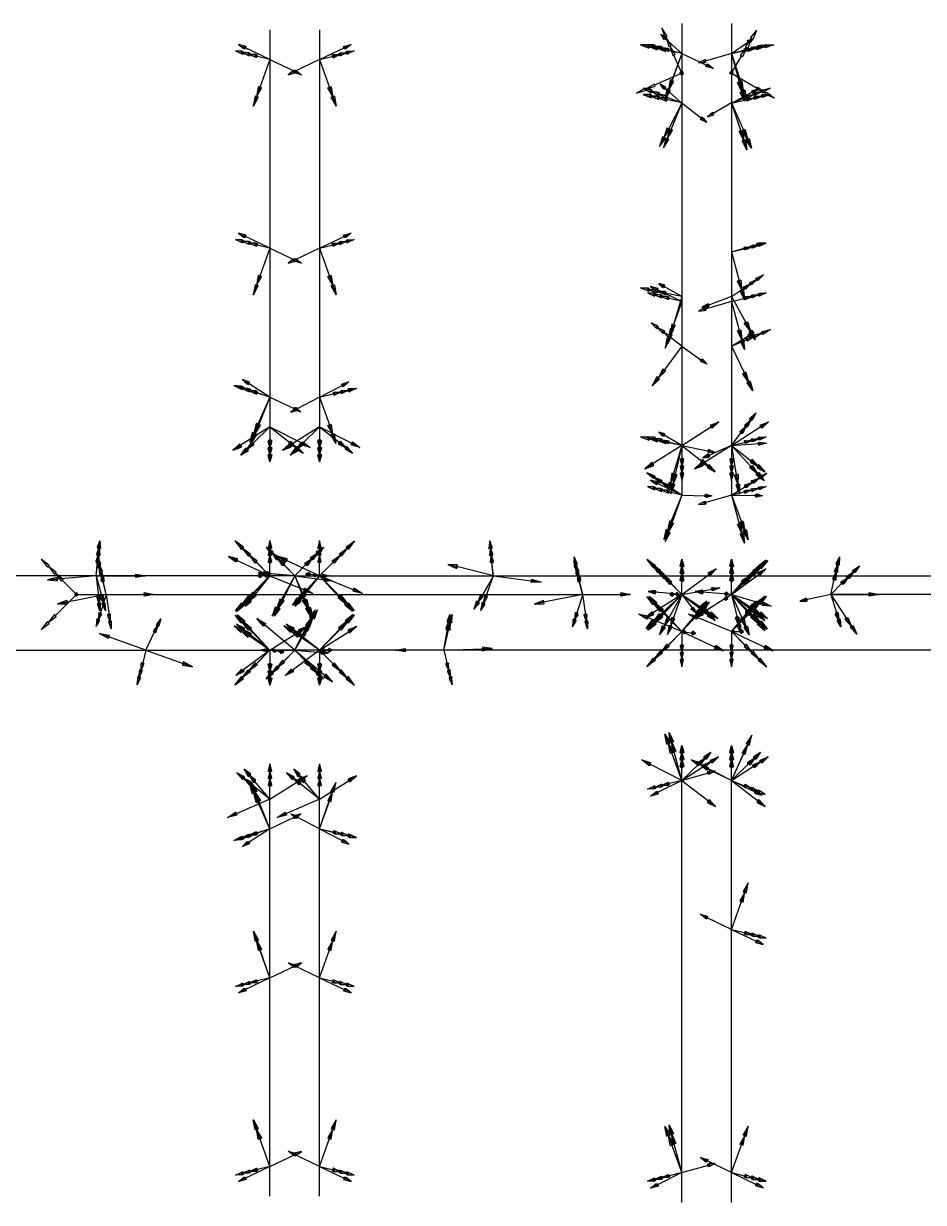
# Model space of a CAD drawing. Header units: millimetres. Extents: x -8665 to 13, y -124 to 125.
# Drawn here: x -3362.6 to -3181.4, y -118.8 to 118.8 of the extents above; entities that cross this region are included whole.
import ezdxf

# ---------------------------------------------------------------- set-up
doc = ezdxf.new("R2010")
doc.units = ezdxf.units.MM
for name, color, linetype in [('AutoDetect_141_122', 1, 'Continuous'), ('AutoDetect_142_123', 1, 'Continuous'), ('AutoDetect_143_157', 1, 'Continuous'), ('AutoDetect_144_158', 1, 'Continuous'), ('AutoDetect_145_178', 1, 'Continuous'), ('AutoDetect_146_179', 1, 'Continuous'), ('AutoDetect_151_140', 1, 'Continuous'), ('AutoDetect_152_141', 1, 'Continuous'), ('AutoDetect_153_146', 1, 'Continuous'), ('AutoDetect_154_147', 1, 'Continuous'), ('AutoDetect_155_167', 1, 'Continuous'), ('AutoDetect_156_166', 1, 'Continuous'), ('AutoDetect_17_125', 1, 'Continuous'), ('AutoDetect_17_133', 1, 'Continuous'), ('AutoDetect_18_137', 1, 'Continuous'), ('AutoDetect_18_174', 1, 'Continuous'), ('AutoDetect_241_180', 1, 'Continuous'), ('AutoDetect_242_181', 1, 'Continuous'), ('AutoDetect_244_168', 1, 'Continuous'), ('AutoDetect_245_169', 1, 'Continuous'), ('AutoDetect_281_126', 1, 'Continuous'), ('AutoDetect_282_127', 1, 'Continuous'), ('AutoDetect_285_121', 1, 'Continuous'), ('AutoDetect_289_124', 1, 'Continuous'), ('AutoDetect_289_132', 1, 'Continuous'), ('AutoDetect_290_136', 1, 'Continuous'), ('AutoDetect_290_154', 1, 'Continuous'), ('AutoDetect_291_128', 1, 'Continuous'), ('AutoDetect_292_129', 1, 'Continuous'), ('AutoDetect_295_138', 1, 'Continuous'), ('AutoDetect_296_139', 1, 'Continuous'), ('AutoDetect_339_159', 1, 'Continuous'), ('AutoDetect_340_160', 1, 'Continuous'), ('AutoDetect_342_148', 1, 'Continuous'), ('AutoDetect_343_149', 1, 'Continuous'), ('AutoDetect_375_176', 1, 'Continuous'), ('AutoDetect_376_156', 1, 'Continuous'), ('AutoDetect_379_175', 1, 'Continuous'), ('AutoDetect_380_155', 1, 'Continuous'), ('KNOTENBLECH_ID_GUID_6B7FED3A_8994_4ed4_AF79_758A89B35B66', 1, 'Continuous')]:
    doc.layers.add(name, color=color, linetype=linetype)

# ---------------------------------------------------------------- blocks, each defined once
blk = doc.blocks.new('Kontrollpunkt')
at = {"color": 0}
for q in [(0, 6), (8, 0), (0, 0, 4)]:
    blk.add_line((0, 0), q, dxfattribs=at)
for points in [[(0.25, 8, -0.25), (-0.25, 8, -0.25), (-0.25, 8, 0.25), (0, 10, 0), (-0.25, 8, -0.25), (0.25, 8, 0.25), (0, 10, 0), (0.25, 8, -0.25), (0.25, 8, 0.25), (-0.25, 8, 0.25)], [(0.25, 6, -0.25), (-0.25, 6, -0.25), (-0.25, 6, 0.25), (0, 8, 0), (-0.25, 6, -0.25), (0.25, 6, 0.25), (0, 8, 0), (0.25, 6, -0.25), (0.25, 6, 0.25), (-0.25, 6, 0.25)], [(0.25, 0.25, 4), (-0.25, 0.25, 4), (-0.25, -0.25, 4), (0, 0, 6), (-0.25, 0.25, 4), (0.25, -0.25, 4), (0, 0, 6), (0.25, 0.25, 4), (0.25, -0.25, 4), (-0.25, -0.25, 4)], [(0.25, 0.25, 6), (-0.25, 0.25, 6), (-0.25, -0.25, 6), (0, 0, 8), (-0.25, 0.25, 6), (0.25, -0.25, 6), (0, 0, 8), (0.25, 0.25, 6), (0.25, -0.25, 6), (-0.25, -0.25, 6)], [(0.25, 0.25, 8), (-0.25, 0.25, 8), (-0.25, -0.25, 8), (0, 0, 10), (-0.25, 0.25, 8), (0.25, -0.25, 8), (0, 0, 10), (0.25, 0.25, 8), (0.25, -0.25, 8), (-0.25, -0.25, 8)], [(8, 0.25, -0.25), (8, 0.25, 0.25), (8, -0.25, 0.25), (10, 0, 0), (8, 0.25, 0.25), (8, -0.25, -0.25), (10, 0, 0), (8, 0.25, -0.25), (8, -0.25, -0.25), (8, -0.25, 0.25)]]:
    blk.add_polyline3d(points, dxfattribs=at)

msp = doc.modelspace()

# ---------------------------------------------------------------- linework, layer by layer
at = {"layer": 'AutoDetect_141_122', "color": 1}
msp.add_line((-3220, 3.75, -325), (-3220, 3.75, -407.5), dxfattribs=at)
at = {"layer": 'AutoDetect_142_123', "color": 1}
msp.add_line((-3230, 3.75, -325), (-3230, 3.75, -407.5), dxfattribs=at)
at = {"layer": 'AutoDetect_143_157', "color": 1}
msp.add_line((-3220, 118.75, -232.5), (-3220, 33.75, -232.5), dxfattribs=at)
at = {"layer": 'AutoDetect_144_158', "color": 1}
msp.add_line((-3230, 118.75, -232.5), (-3230, 33.75, -232.5), dxfattribs=at)
at = {"layer": 'AutoDetect_145_178', "color": 1}
msp.add_line((-3220, 118.75, -437.5), (-3220, 33.75, -437.5), dxfattribs=at)
at = {"layer": 'AutoDetect_146_179', "color": 1}
msp.add_line((-3230, 118.75, -437.5), (-3230, 33.75, -437.5), dxfattribs=at)
at = {"layer": 'AutoDetect_151_140', "color": 1}
msp.add_line((-3220, -3.75, -262.5), (-3220, -3.75, -407.5), dxfattribs=at)
at = {"layer": 'AutoDetect_152_141', "color": 1}
msp.add_line((-3230, -3.75, -262.5), (-3230, -3.75, -407.5), dxfattribs=at)
at = {"layer": 'AutoDetect_153_146', "color": 1}
msp.add_line((-3220, -118.75, -232.5), (-3220, -33.75, -232.5), dxfattribs=at)
at = {"layer": 'AutoDetect_154_147', "color": 1}
msp.add_line((-3230, -118.75, -232.5), (-3230, -33.75, -232.5), dxfattribs=at)
at = {"layer": 'AutoDetect_155_167', "color": 1}
msp.add_line((-3230, -118.75, -437.5), (-3230, -33.75, -437.5), dxfattribs=at)
at = {"layer": 'AutoDetect_156_166', "color": 1}
msp.add_line((-3220, -118.75, -437.5), (-3220, -33.75, -437.5), dxfattribs=at)
at = {"layer": 'AutoDetect_17_125', "color": 1}
msp.add_line((-3308, 7.5, -220), (-3070, 7.5, -220), dxfattribs=at)
at = {"layer": 'AutoDetect_17_133', "color": 1}
msp.add_line((-3308, 7.5, -220), (-3480, 7.5, -220), dxfattribs=at)
at = {"layer": 'AutoDetect_18_137', "color": 1}
msp.add_line((-3070, -7.5, -220), (-3308, -7.5, -220), dxfattribs=at)
at = {"layer": 'AutoDetect_18_174', "color": 1}
msp.add_line((-3495, -7.5, -220), (-3308, -7.5, -220), dxfattribs=at)
at = {"layer": 'AutoDetect_241_180', "color": 1}
msp.add_line((-3303, 117.5, -220), (-3303, 37.5, -220), dxfattribs=at)
at = {"layer": 'AutoDetect_242_181', "color": 1}
msp.add_line((-3313, 117.5, -220), (-3313, 37.5, -220), dxfattribs=at)
at = {"layer": 'AutoDetect_244_168', "color": 1}
msp.add_line((-3303, -117.5, -220), (-3303, -37.5, -220), dxfattribs=at)
at = {"layer": 'AutoDetect_245_169', "color": 1}
msp.add_line((-3313, -117.5, -220), (-3313, -37.5, -220), dxfattribs=at)
at = {"layer": 'AutoDetect_281_126', "color": 1}
msp.add_line((-3352, 3.75, -315), (-3250, 3.75, -315), dxfattribs=at)
at = {"layer": 'AutoDetect_282_127', "color": 1}
msp.add_line((-3352, 3.75, -325), (-3250, 3.75, -325), dxfattribs=at)
at = {"layer": 'AutoDetect_285_121', "color": 1}
msp.add_line((-3095, 3.75, -325), (-3200, 3.75, -325), dxfattribs=at)
at = {"layer": 'AutoDetect_289_124', "color": 1}
msp.add_line((-3308, 7.5, -35), (-3070, 7.5, -35), dxfattribs=at)
at = {"layer": 'AutoDetect_289_132', "color": 1}
msp.add_line((-3308, 7.5, -35), (-3480, 7.5, -35), dxfattribs=at)
at = {"layer": 'AutoDetect_290_136', "color": 1}
msp.add_line((-3070, -7.5, -35), (-3308, -7.5, -35), dxfattribs=at)
at = {"layer": 'AutoDetect_290_154', "color": 1}
msp.add_line((-3495, -7.5, -35), (-3308, -7.5, -35), dxfattribs=at)
at = {"layer": 'AutoDetect_291_128', "color": 1}
msp.add_line((-3303, 7.5, -65), (-3303, 7.5, -190), dxfattribs=at)
at = {"layer": 'AutoDetect_292_129', "color": 1}
msp.add_line((-3313, 7.5, -65), (-3313, 7.5, -190), dxfattribs=at)
at = {"layer": 'AutoDetect_295_138', "color": 1}
msp.add_line((-3303, -7.49, -65), (-3303, -7.5, -190), dxfattribs=at)
at = {"layer": 'AutoDetect_296_139', "color": 1}
msp.add_line((-3313, -7.49, -65), (-3313, -7.5, -190), dxfattribs=at)
at = {"layer": 'AutoDetect_339_159', "color": 1}
msp.add_line((-3303, 117.5, -35), (-3303, 37.5, -35), dxfattribs=at)
at = {"layer": 'AutoDetect_340_160', "color": 1}
msp.add_line((-3313, 117.5, -35), (-3313, 37.5, -35), dxfattribs=at)
at = {"layer": 'AutoDetect_342_148', "color": 1}
msp.add_line((-3303, -117.49, -35), (-3303, -37.49, -35), dxfattribs=at)
at = {"layer": 'AutoDetect_343_149', "color": 1}
msp.add_line((-3313, -117.49, -35), (-3313, -37.49, -35), dxfattribs=at)
at = {"layer": 'AutoDetect_375_176', "color": 1}
msp.add_line((-3230, 108.75, -315), (-3230, 23.75, -315), dxfattribs=at)
at = {"layer": 'AutoDetect_376_156', "color": 1}
msp.add_line((-3230, 108.75, -325), (-3230, 23.75, -325), dxfattribs=at)
at = {"layer": 'AutoDetect_379_175', "color": 1}
msp.add_line((-3220, 108.75, -315), (-3220, 23.75, -315), dxfattribs=at)
at = {"layer": 'AutoDetect_380_155', "color": 1}
msp.add_line((-3220, 108.75, -325), (-3220, 23.75, -325), dxfattribs=at)

# ---------------------------------------------------------------- block references
at = {"layer": 'AutoDetect_141_122', "color": 1, "extrusion": (0.696364, 0.696364, 0.173648), "rotation": 88.42765860461247}
msp.add_blockref('Kontrollpunkt', (2279.54, -6.39, -2310.44), dxfattribs=at)
at = {"layer": 'AutoDetect_141_122', "color": 1, "extrusion": (0.728593, 0.679577, 0.085599), "rotation": 84.07030798841846}
msp.add_blockref('Kontrollpunkt', (2199.04, -162.32, -2374.76), dxfattribs=at)
at = {"layer": 'AutoDetect_141_122', "color": 1, "extrusion": (0.63305, 0.63305, -0.445529), "rotation": 88.36559445719804}
msp.add_blockref('Kontrollpunkt', (2279.54, -1304.2, -1891.25), dxfattribs=at)
at = {"layer": 'AutoDetect_142_123', "color": 1, "extrusion": (-0.696364, 0.696364, 0.173648), "rotation": 279.8510761165839}
msp.add_blockref('Kontrollpunkt', (2281.3, -798.37, 2181.11), dxfattribs=at)
at = {"layer": 'AutoDetect_142_123', "color": 1, "extrusion": (-0.704654, 0.704654, 0.083213), "rotation": 274.7567900212364}
msp.add_blockref('Kontrollpunkt', (2281.3, -554.01, 2248.3), dxfattribs=at)
at = {"layer": 'AutoDetect_142_123', "color": 1, "extrusion": (-0.630512, 0.630512, -0.452669), "rotation": 273.9850382948613}
msp.add_blockref('Kontrollpunkt', (2281.3, 745.28, 2186.04), dxfattribs=at)
at = {"layer": 'AutoDetect_143_157', "color": 2, "extrusion": (0.850289, 0.173648, -0.496845), "rotation": 78.20650909246511}
msp.add_blockref('Kontrollpunkt', (754.77, -1758.05, -2602.84), dxfattribs=at)
at = {"layer": 'AutoDetect_143_157', "color": 2, "extrusion": (0.696364, 0.173648, -0.696364)}
for p, rotation in [((849.68, -2330.27, -2067.76), 88.5822268030406), ((811.84, -2336.84, -2074.53), 97.06092103013762)]:
    msp.add_blockref('Kontrollpunkt', p, dxfattribs=dict(at, rotation=rotation))
at = {"layer": 'AutoDetect_144_158', "color": 2, "extrusion": (-0.696364, 0.173648, -0.696364)}
for p, rotation in [((672.11, 2034.56, 2430.74), 278.1385729810916), ((748.77, 2021.25, 2417.02), 268.3626894381493)]:
    msp.add_blockref('Kontrollpunkt', p, dxfattribs=dict(at, rotation=rotation))
at = {"layer": 'AutoDetect_145_178', "color": 1, "extrusion": (0.696364, 0.173648, 0.696364), "rotation": 91.41777319695942}
msp.add_blockref('Kontrollpunkt', (888.49, 1842.68, -2527.37), dxfattribs=at)
at = {"layer": 'AutoDetect_145_178', "color": 1, "extrusion": (0.642813, 0.438022, 0.628433), "rotation": 81.20932029722049}
msp.add_blockref('Kontrollpunkt', (1865.89, 1309.35, -2316.87), dxfattribs=at)
at = {"layer": 'AutoDetect_145_178', "color": 1, "extrusion": (0.488668, 0.657788, 0.573166), "rotation": 71.65027562916737}
msp.add_blockref('Kontrollpunkt', (2604.91, 726.58, -1802.07), dxfattribs=at)
at = {"layer": 'AutoDetect_146_179', "color": 1, "extrusion": (-0.83703, 0.173648, 0.518871), "rotation": 253.3287130060611}
msp.add_blockref('Kontrollpunkt', (545.72, -2026.89, 2496.18), dxfattribs=at)
at = {"layer": 'AutoDetect_146_179', "color": 1, "extrusion": (-0.836841, 0.173648, 0.519176)}
for p, rotation in [((593.84, -2022.6, 2486.93), 260.5368025586815), ((623.21, -2019.44, 2481.72), 260.2160904952897)]:
    msp.add_blockref('Kontrollpunkt', p, dxfattribs=dict(at, rotation=rotation))
at = {"layer": 'AutoDetect_151_140', "color": 1, "extrusion": (0.696364, -0.696364, 0.173648), "rotation": 279.8510761165839}
for p in [(-2279.54, 97.01, -2292.21), (-2279.54, -6.39, -2310.44)]:
    msp.add_blockref('Kontrollpunkt', p, dxfattribs=at)
at = {"layer": 'AutoDetect_151_140', "color": 1, "extrusion": (0.706797, -0.706797, 0.029595), "rotation": 271.6951586152729}
msp.add_blockref('Kontrollpunkt', (-2279.54, -195.08, -2281), dxfattribs=at)
at = {"layer": 'AutoDetect_152_141', "color": 1, "extrusion": (-0.706703, -0.706703, 0.033797), "rotation": 87.47806642640697}
msp.add_blockref('Kontrollpunkt', (-2281.3, -339.63, 2276.43), dxfattribs=at)
at = {"layer": 'AutoDetect_152_141', "color": 1, "extrusion": (-0.696364, -0.696364, 0.173648), "rotation": 77.24859307823723}
for p in [(-2281.3, -694.97, 2199.34), (-2281.3, -798.37, 2181.11)]:
    msp.add_blockref('Kontrollpunkt', p, dxfattribs=at)
at = {"layer": 'AutoDetect_153_146', "color": 1, "extrusion": (0.678476, -0.281675, -0.678476), "rotation": 272.2584649181526}
msp.add_blockref('Kontrollpunkt', (-1265.81, -2179.74, -2017.44), dxfattribs=at)
at = {"layer": 'AutoDetect_153_146', "color": 1, "extrusion": (0.696364, -0.173648, -0.696364), "rotation": 278.1385729810916}
for p in [(-840.95, -2331.79, -2069.32), (-888.49, -2323.53, -2060.81)]:
    msp.add_blockref('Kontrollpunkt', p, dxfattribs=at)
at = {"layer": 'AutoDetect_154_147', "color": 1, "extrusion": (-0.696364, -0.173648, -0.696364)}
for p, rotation in [((-748.77, 2021.25, 2417.02), 81.23480636810179), ((-672.11, 2034.56, 2430.74), 81.2348063681018)]:
    msp.add_blockref('Kontrollpunkt', p, dxfattribs=dict(at, rotation=rotation))
at = {"layer": 'AutoDetect_155_167', "color": 1, "extrusion": (-0.696364, -0.173648, 0.696364)}
for p, rotation in [((-748.77, -2502.1, 1950.46), 91.4177731969594), ((-672.11, -2515.41, 1964.18), 91.41777319695939)]:
    msp.add_blockref('Kontrollpunkt', p, dxfattribs=dict(at, rotation=rotation))
at = {"layer": 'AutoDetect_156_166', "color": 1, "extrusion": (0.67883, -0.279966, 0.67883), "rotation": 267.6507941294216}
msp.add_blockref('Kontrollpunkt', (-1258.89, 1690.73, -2473.37), dxfattribs=at)
at = {"layer": 'AutoDetect_156_166', "color": 1, "extrusion": (0.696364, -0.173648, 0.696364), "rotation": 261.8614270189084}
for p in [(-840.95, 1850.94, -2535.88), (-888.49, 1842.68, -2527.37)]:
    msp.add_blockref('Kontrollpunkt', p, dxfattribs=at)
at = {"layer": 'AutoDetect_17_125', "color": 1, "extrusion": (-0.071536, 0.705295, 0.705295), "rotation": 332.869683087988}
msp.add_blockref('Kontrollpunkt', (3250.56, -393.81, 83.9), dxfattribs=at)
at = {"layer": 'AutoDetect_17_125', "color": 1, "extrusion": (0.575779, 0.578134, 0.578134), "rotation": 55.70112638150834}
msp.add_blockref('Kontrollpunkt', (2349.17, 1166.98, -2027.53), dxfattribs=at)
at = {"layer": 'AutoDetect_17_133', "color": 1, "extrusion": (0.071088, 0.705318, 0.705318), "rotation": 14.93896428526101}
msp.add_blockref('Kontrollpunkt', (3331.88, 75.58, -387.88), dxfattribs=at)
at = {"layer": 'AutoDetect_17_133', "color": 1, "extrusion": (-0.575779, 0.578134, 0.578134), "rotation": 296.2739988100579}
msp.add_blockref('Kontrollpunkt', (2338.59, -1532.14, 1781.82), dxfattribs=at)
at = {"layer": 'AutoDetect_18_137', "color": 1, "extrusion": (0.575779, -0.578134, 0.578134), "rotation": 296.2739988100579}
msp.add_blockref('Kontrollpunkt', (-2349.17, 1166.98, -2027.53), dxfattribs=at)
at = {"layer": 'AutoDetect_18_137', "color": 1, "extrusion": (0.173648, -0.696364, 0.696364), "rotation": 342.8383509003531}
msp.add_blockref('Kontrollpunkt', (-3182.42, 389.35, -717.2), dxfattribs=at)
at = {"layer": 'AutoDetect_18_174', "color": 2, "extrusion": (-0.173648, -0.696364, 0.696364), "rotation": 351.8613368438349}
msp.add_blockref('Kontrollpunkt', (-3237.01, -725.37, 431.66), dxfattribs=at)
at = {"layer": 'AutoDetect_18_174', "color": 2, "extrusion": (-0.575779, -0.578134, 0.578134), "rotation": 8.570557505796733}
msp.add_blockref('Kontrollpunkt', (-2338.59, -1532.14, 1781.82), dxfattribs=at)
at = {"layer": 'AutoDetect_241_180', "color": 1, "extrusion": (0.696364, 0.173648, 0.696364), "rotation": 98.13857298109163}
for p in [(907.36, 2055.07, -2433.93), (870.49, 2061.47, -2440.53)]:
    msp.add_blockref('Kontrollpunkt', p, dxfattribs=at)
at = {"layer": 'AutoDetect_241_180', "color": 1, "extrusion": (0.746101, 0.173648, 0.642791), "rotation": 99.48108707512131}
msp.add_blockref('Kontrollpunkt', (791.1, 1893, -2598.23), dxfattribs=at)
at = {"layer": 'AutoDetect_242_181', "color": 1, "extrusion": (-0.696364, 0.173648, 0.696364), "rotation": 261.8614270189084}
for p in [(693.41, -2415.18, 2173.22), (730.28, -2408.78, 2166.62)]:
    msp.add_blockref('Kontrollpunkt', p, dxfattribs=at)
at = {"layer": 'AutoDetect_242_181', "color": 1, "extrusion": (-0.729178, 0.235365, 0.642576), "rotation": 260.4613632820728}
msp.add_blockref('Kontrollpunkt', (976.28, -2203.08, 2284.64), dxfattribs=at)
at = {"layer": 'AutoDetect_244_168', "color": 1, "extrusion": (0.738845, -0.173649, 0.651118), "rotation": 260.7108456444631}
msp.add_blockref('Kontrollpunkt', (-798.05, 1920.14, -2576.1), dxfattribs=at)
at = {"layer": 'AutoDetect_244_168', "color": 1, "extrusion": (0.696363, -0.173648, 0.696365), "rotation": 261.8614437391522}
for p in [(-870.49, 2061.48, -2440.52), (-907.36, 2055.08, -2433.93)]:
    msp.add_blockref('Kontrollpunkt', p, dxfattribs=at)
at = {"layer": 'AutoDetect_245_169', "color": 1, "extrusion": (-0.688334, -0.228883, 0.688337), "rotation": 95.0976314960095}
msp.add_blockref('Kontrollpunkt', (-1004.08, -2333, 2138.97), dxfattribs=at)
at = {"layer": 'AutoDetect_245_169', "color": 1, "extrusion": (-0.696363, -0.173648, 0.696365), "rotation": 98.1385562608478}
for p in [(-730.28, -2408.78, 2166.61), (-693.41, -2415.19, 2173.21)]:
    msp.add_blockref('Kontrollpunkt', p, dxfattribs=at)
at = {"layer": 'AutoDetect_281_126', "color": 2, "extrusion": (-0.173648, 0.696364, 0.696364), "rotation": 355.9262432859246}
for p in [(3245.67, -792.37, 364.28), (3152.53, -776.19, 347.61)]:
    msp.add_blockref('Kontrollpunkt', p, dxfattribs=at)
at = {"layer": 'AutoDetect_282_127', "color": 1, "extrusion": (-0.173648, 0.759563, -0.626826)}
for p, rotation in [((3261.01, 216.5, 787.59), 200.037925141424), ((3167.42, 203.08, 770.92), 200.0379251405394)]:
    msp.add_blockref('Kontrollpunkt', p, dxfattribs=dict(at, rotation=rotation))
at = {"layer": 'AutoDetect_285_121', "color": 1, "extrusion": (0.173648, 0.759563, -0.626826), "rotation": 159.9620744246319}
msp.add_blockref('Kontrollpunkt', (3120.35, -697.97, -349.11), dxfattribs=at)
at = {"layer": 'AutoDetect_289_124', "color": 1, "extrusion": (-0.071403, 0.705302, -0.705302), "rotation": 198.5033170099015}
msp.add_blockref('Kontrollpunkt', (3250.63, 212.61, 263.32), dxfattribs=at)
at = {"layer": 'AutoDetect_289_124', "color": 1, "extrusion": (0.575779, 0.578134, -0.578134), "rotation": 127.112354066204}
msp.add_blockref('Kontrollpunkt', (2349.17, -1375.04, -1880.1), dxfattribs=at)
at = {"layer": 'AutoDetect_289_132', "color": 1, "extrusion": (0.071437, 0.7053, -0.7053), "rotation": 171.8277811785686}
msp.add_blockref('Kontrollpunkt', (3331.71, -257.5, -209.2), dxfattribs=at)
at = {"layer": 'AutoDetect_289_132', "color": 1, "extrusion": (-0.575779, 0.578134, -0.578134), "rotation": 239.8648347175701}
msp.add_blockref('Kontrollpunkt', (2338.59, 1324.07, 1929.25), dxfattribs=at)
at = {"layer": 'AutoDetect_290_136', "color": 1, "extrusion": (0.575779, -0.578134, -0.578134), "rotation": 239.8648347175701}
msp.add_blockref('Kontrollpunkt', (-2349.17, -1375.04, -1880.1), dxfattribs=at)
at = {"layer": 'AutoDetect_290_136', "color": 1, "extrusion": (0.173648, -0.696364, -0.696364), "rotation": 199.7021522331678}
msp.add_blockref('Kontrollpunkt', (-3182.42, -572.36, -539.62), dxfattribs=at)
at = {"layer": 'AutoDetect_290_154', "color": 2, "extrusion": (-0.575779, -0.578134, -0.578134), "rotation": 171.4294424942033}
msp.add_blockref('Kontrollpunkt', (-2338.59, 1324.07, 1929.25), dxfattribs=at)
at = {"layer": 'AutoDetect_290_154', "color": 2, "extrusion": (-0.173648, -0.696364, -0.696364), "rotation": 188.1386631561651}
msp.add_blockref('Kontrollpunkt', (-3237.01, 542.36, 609.23), dxfattribs=at)
at = {"layer": 'AutoDetect_291_128', "color": 1, "extrusion": (0.696364, 0.696364, 0.173648)}
for p, rotation in [((2340.88, 295.33, -2314.14), 77.24859307823723), ((2340.88, 223.44, -2326.82), 77.24859307823726)]:
    msp.add_blockref('Kontrollpunkt', p, dxfattribs=dict(at, rotation=rotation))
at = {"layer": 'AutoDetect_291_128', "color": 1, "extrusion": (0.705293, 0.705293, 0.071588), "rotation": 84.67003200030396}
msp.add_blockref('Kontrollpunkt', (2340.88, 96, -2329.37), dxfattribs=at)
at = {"layer": 'AutoDetect_292_129', "color": 1, "extrusion": (-0.696364, 0.696364, 0.173648), "rotation": 279.8510761165839}
for p in [(2337.34, -517.03, 2293), (2337.34, -588.92, 2280.33)]:
    msp.add_blockref('Kontrollpunkt', p, dxfattribs=at)
at = {"layer": 'AutoDetect_292_129', "color": 1, "extrusion": (-0.705464, 0.705464, 0.06812), "rotation": 273.8969453897325}
msp.add_blockref('Kontrollpunkt', (2337.34, -230.78, 2337.66), dxfattribs=at)
at = {"layer": 'AutoDetect_295_138', "color": 1, "extrusion": (0.696365, -0.696363, 0.173648), "rotation": 279.8510448073127}
for p in [(-2340.87, 295.34, -2314.15), (-2340.87, 223.44, -2326.83)]:
    msp.add_blockref('Kontrollpunkt', p, dxfattribs=at)
at = {"layer": 'AutoDetect_295_138', "color": 1, "extrusion": (0.705464, -0.705463, 0.068141), "rotation": 273.8981605981601}
msp.add_blockref('Kontrollpunkt', (-2340.87, 87.95, -2329.7), dxfattribs=at)
at = {"layer": 'AutoDetect_296_139', "color": 1, "extrusion": (-0.705294, -0.705293, 0.071562), "rotation": 84.67196629554148}
msp.add_blockref('Kontrollpunkt', (-2337.34, -238.84, 2336.85), dxfattribs=at)
at = {"layer": 'AutoDetect_296_139', "color": 1, "extrusion": (-0.696365, -0.696363, 0.173648), "rotation": 77.24863447435985}
for p in [(-2337.34, -517.03, 2293), (-2337.34, -588.92, 2280.33)]:
    msp.add_blockref('Kontrollpunkt', p, dxfattribs=at)
at = {"layer": 'AutoDetect_339_159', "color": 1, "extrusion": (0.696364, 0.173648, -0.696364), "rotation": 81.86142701890837}
for p in [(907.36, -2238.08, -2256.36), (870.49, -2244.48, -2262.96)]:
    msp.add_blockref('Kontrollpunkt', p, dxfattribs=at)
at = {"layer": 'AutoDetect_339_159', "color": 1, "extrusion": (0.738839, 0.173648, -0.651124), "rotation": 80.71097886431026}
msp.add_blockref('Kontrollpunkt', (798.05, -2113.7, -2410.04), dxfattribs=at)
at = {"layer": 'AutoDetect_340_160', "color": 1, "extrusion": (-0.696364, 0.173648, -0.696364), "rotation": 278.1385729810916}
for p in [(693.41, 2232.17, 2350.79), (730.28, 2225.77, 2344.19)]:
    msp.add_blockref('Kontrollpunkt', p, dxfattribs=at)
at = {"layer": 'AutoDetect_340_160', "color": 1, "extrusion": (-0.688336, 0.228881, -0.688336), "rotation": 275.0977859656869}
msp.add_blockref('Kontrollpunkt', (1004.06, 2148.02, 2314.51), dxfattribs=at)
at = {"layer": 'AutoDetect_342_148', "color": 1, "extrusion": (0.746109, -0.173648, -0.642781), "rotation": 279.4813255714344}
msp.add_blockref('Kontrollpunkt', (-791.08, -2088.32, -2434.35), dxfattribs=at)
at = {"layer": 'AutoDetect_342_148', "color": 1, "extrusion": (0.696365, -0.173648, -0.696363), "rotation": 278.138589702142}
for p in [(-870.49, -2244.48, -2262.96), (-907.36, -2238.08, -2256.36)]:
    msp.add_blockref('Kontrollpunkt', p, dxfattribs=at)
at = {"layer": 'AutoDetect_343_149', "color": 1, "extrusion": (-0.72918, -0.235374, -0.64257), "rotation": 80.46147721001466}
msp.add_blockref('Kontrollpunkt', (-976.32, 2007.67, 2448.5), dxfattribs=at)
at = {"layer": 'AutoDetect_343_149', "color": 1, "extrusion": (-0.696365, -0.173648, -0.696363), "rotation": 81.86141029785797}
for p in [(-730.28, 2225.77, 2344.19), (-693.41, 2232.17, 2350.79)]:
    msp.add_blockref('Kontrollpunkt', p, dxfattribs=at)
at = {"layer": 'AutoDetect_375_176', "color": 2, "extrusion": (-0.77497, 0.29717, 0.557773), "rotation": 258.6554718778847}
msp.add_blockref('Kontrollpunkt', (1060.53, -1964.14, 2357.99), dxfattribs=at)
at = {"layer": 'AutoDetect_375_176', "color": 2, "extrusion": (-0.696364, 0.173648, 0.696364), "rotation": 261.8614270189084}
for p in [(720.63, -2419.07, 2040.8), (758.47, -2412.5, 2034.03)]:
    msp.add_blockref('Kontrollpunkt', p, dxfattribs=at)
at = {"layer": 'AutoDetect_376_156', "color": 1, "extrusion": (-0.782699, 0.173648, -0.597686), "rotation": 286.0578161460348}
msp.add_blockref('Kontrollpunkt', (599.28, 1637.44, 2740.21), dxfattribs=at)
at = {"layer": 'AutoDetect_376_156', "color": 1, "extrusion": (-0.622848, 0.473413, -0.622848), "rotation": 269.1301822575324}
msp.add_blockref('Kontrollpunkt', (1911.75, 1367.66, 2239.67), dxfattribs=at)
at = {"layer": 'AutoDetect_376_156', "color": 1, "extrusion": (-0.706799, 0.451557, -0.544548), "rotation": 251.8069444348639}
msp.add_blockref('Kontrollpunkt', (1718.96, 1216.59, 2470.66), dxfattribs=at)
at = {"layer": 'AutoDetect_379_175', "color": 2, "extrusion": (0.774966, 0.296903, 0.557922), "rotation": 95.06087180063028}
msp.add_blockref('Kontrollpunkt', (1247.94, 1395.68, -2640.63), dxfattribs=at)
at = {"layer": 'AutoDetect_379_175', "color": 2, "extrusion": (0.696364, 0.173648, 0.696364), "rotation": 91.41777319695942}
for p in [(839.98, 1939.02, -2450.75), (802.14, 1945.6, -2457.52)]:
    msp.add_blockref('Kontrollpunkt', p, dxfattribs=at)
at = {"layer": 'AutoDetect_380_155', "color": 1, "extrusion": (0.781804, 0.173648, -0.598856), "rotation": 80.71161144634536}
msp.add_blockref('Kontrollpunkt', (798.49, -2129.38, -2304.94), dxfattribs=at)
at = {"layer": 'AutoDetect_380_155', "color": 1, "extrusion": (0.78157, 0.333756, -0.527026), "rotation": 85.69224879250613}
msp.add_blockref('Kontrollpunkt', (1314, -1825.75, -2327.43), dxfattribs=at)
at = {"layer": 'AutoDetect_380_155', "color": 1, "extrusion": (0.707643, 0.438713, -0.55387), "rotation": 109.7632019317412}
msp.add_blockref('Kontrollpunkt', (1716.86, -1779.46, -2088.18), dxfattribs=at)
at = {"layer": 'KNOTENBLECH_ID_GUID_6B7FED3A_8994_4ed4_AF79_758A89B35B66', "color": 2, "extrusion": (-0.401995, 0.915642, 0), "rotation": 270}
for p in [(2913.81, -315, 1398.02), (2913.81, -325, 1398.02)]:
    msp.add_blockref('Kontrollpunkt', p, dxfattribs=at)
at = {"layer": 'KNOTENBLECH_ID_GUID_6B7FED3A_8994_4ed4_AF79_758A89B35B66', "color": 2, "extrusion": (0.504846, 0.863209, 0), "rotation": 90}
for p in [(2834.44, -315, -1531.73), (2834.44, -325, -1531.73)]:
    msp.add_blockref('Kontrollpunkt', p, dxfattribs=at)
at = {"layer": 'KNOTENBLECH_ID_GUID_6B7FED3A_8994_4ed4_AF79_758A89B35B66', "color": 2, "extrusion": (0, -0.707107, -0.707107)}
for p, rotation in [((-3230, -188.27, 140.54), 317.784100970246), ((-3220, -188.27, 140.54), 317.784100970246), ((-3313, -51.27, -1.77), 35.78784839506262), ((-3303, -51.27, -1.77), 35.78784839506262), ((-3230, -285.49, 290.8), 209.9799262739326), ((-3220, -285.49, 290.8), 209.9799262739326)]:
    msp.add_blockref('Kontrollpunkt', p, dxfattribs=dict(at, rotation=rotation))
at = {"layer": 'KNOTENBLECH_ID_GUID_6B7FED3A_8994_4ed4_AF79_758A89B35B66', "color": 2, "extrusion": (0, -0.707107, 0.707107)}
for p, rotation in [((-3313, -129.05, -182.08), 221.7267650541877), ((-3303, -129.05, -182.08), 221.7267650541877), ((-3230, -285.49, -333.22), 221.7267650541877), ((-3220, -285.49, -333.22), 221.7267650541877), ((-3230, -188.27, -182.96), 326.8001045372023), ((-3220, -188.27, -182.96), 326.8001045372023)]:
    msp.add_blockref('Kontrollpunkt', p, dxfattribs=dict(at, rotation=rotation))
at = {"layer": 'KNOTENBLECH_ID_GUID_6B7FED3A_8994_4ed4_AF79_758A89B35B66', "color": 2, "extrusion": (0, 0.707107, 0.707107)}
for p, rotation in [((3313, -51.27, -40.66), 326.8001045372023), ((3303, -51.27, -40.66), 326.8001045372023), ((3230, -188.27, -182.96), 42.21589902975394), ((3220, -188.27, -182.96), 42.21589902975394), ((3230, -285.49, -333.22), 132.3574932908483), ((3220, -285.49, -333.22), 132.3574932908483)]:
    msp.add_blockref('Kontrollpunkt', p, dxfattribs=dict(at, rotation=rotation))
at = {"layer": 'KNOTENBLECH_ID_GUID_6B7FED3A_8994_4ed4_AF79_758A89B35B66', "color": 2, "extrusion": (-2.77556e-17, 0.707107, -0.707107)}
for p, rotation in [((3313, -129.05, 139.65), 209.9799262739326), ((3303, -129.05, 139.65), 209.9799262739326), ((3230, -285.49, 290.8), 133.6912805216964), ((3220, -285.49, 290.8), 133.6912805216964)]:
    msp.add_blockref('Kontrollpunkt', p, dxfattribs=dict(at, rotation=rotation))
at = {"layer": 'KNOTENBLECH_ID_GUID_6B7FED3A_8994_4ed4_AF79_758A89B35B66', "color": 2, "extrusion": (-0.707107, 0.707107, 0), "rotation": 270}
for p in [(2367.57, -315, 2372.87), (2367.57, -325, 2372.87)]:
    msp.add_blockref('Kontrollpunkt', p, dxfattribs=at)
at = {"layer": 'KNOTENBLECH_ID_GUID_6B7FED3A_8994_4ed4_AF79_758A89B35B66', "color": 2, "extrusion": (-0.57735, 0.57735, 0.57735), "rotation": 296.1210388515597}
msp.add_blockref('Kontrollpunkt', (2281.3, -1577.37, 1685.14), dxfattribs=at)
at = {"layer": 'KNOTENBLECH_ID_GUID_6B7FED3A_8994_4ed4_AF79_758A89B35B66', "color": 2, "extrusion": (-0.57735, 0.57735, -0.57735), "rotation": 230.8268113290331}
msp.add_blockref('Kontrollpunkt', (2281.3, 1105.84, 2018.56), dxfattribs=at)
at = {"layer": 'KNOTENBLECH_ID_GUID_6B7FED3A_8994_4ed4_AF79_758A89B35B66', "color": 2, "extrusion": (0.57735, 0.57735, 0.57735)}
for p, rotation in [((2279.54, 1055.83, -2038.77), 55.88142918055506), ((2265.39, 1047.67, -2027.22), 69.83315791211561)]:
    msp.add_blockref('Kontrollpunkt', p, dxfattribs=dict(at, rotation=rotation))
at = {"layer": 'KNOTENBLECH_ID_GUID_6B7FED3A_8994_4ed4_AF79_758A89B35B66', "color": 2, "extrusion": (0.57735, 0.57735, -0.57735), "rotation": 136.8575743779188}
msp.add_blockref('Kontrollpunkt', (2279.54, -1527.36, -1705.35), dxfattribs=at)
at = {"layer": 'KNOTENBLECH_ID_GUID_6B7FED3A_8994_4ed4_AF79_758A89B35B66', "color": 2, "extrusion": (2.77556e-17, -0.707102, 0.707111), "rotation": 42.21581081674004}
for p in [(-3313, -51.26, -40.66), (-3303, -51.26, -40.66)]:
    msp.add_blockref('Kontrollpunkt', p, dxfattribs=at)
at = {"layer": 'KNOTENBLECH_ID_GUID_6B7FED3A_8994_4ed4_AF79_758A89B35B66', "color": 2, "extrusion": (0, -0.707111, -0.707102), "rotation": 133.6911497624859}
for p in [(-3313, -129.05, 139.65), (-3303, -129.05, 139.65)]:
    msp.add_blockref('Kontrollpunkt', p, dxfattribs=at)
at = {"layer": 'KNOTENBLECH_ID_GUID_6B7FED3A_8994_4ed4_AF79_758A89B35B66', "color": 2, "extrusion": (0, 0.707107, -0.707107), "rotation": 35.7878483950626}
for p in [(3230, -188.27, 140.54), (3220, -188.27, 140.54)]:
    msp.add_blockref('Kontrollpunkt', p, dxfattribs=at)
at = {"layer": 'KNOTENBLECH_ID_GUID_6B7FED3A_8994_4ed4_AF79_758A89B35B66', "color": 2, "extrusion": (5.55112e-17, 0.707111, 0.707102), "rotation": 221.7268133768026}
for p in [(3313, -129.05, -182.08), (3303, -129.05, -182.08)]:
    msp.add_blockref('Kontrollpunkt', p, dxfattribs=at)
at = {"layer": 'KNOTENBLECH_ID_GUID_6B7FED3A_8994_4ed4_AF79_758A89B35B66', "color": 2, "extrusion": (2.77556e-17, 0.707102, -0.707111), "rotation": 328.6342248928916}
for p in [(3313, -51.26, -1.76), (3303, -51.26, -1.76)]:
    msp.add_blockref('Kontrollpunkt', p, dxfattribs=at)

doc.saveas('drawing.dxf')
